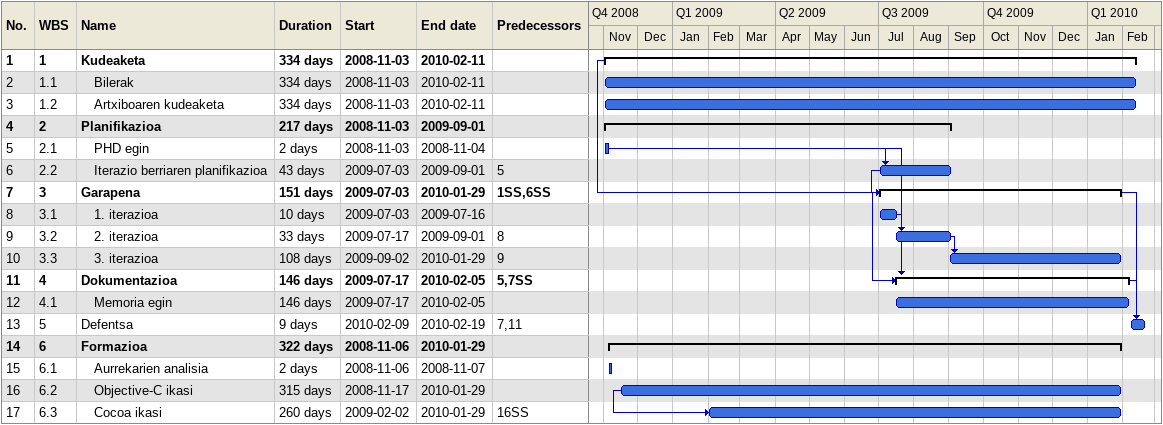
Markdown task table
| ID | WBS | Task | Duration | Start | Finish | Predecessors |
|---|---|---|---|---|---|---|
| 1 | 1 | **Kudeaketa** | 334d | 2008-11-03 | 2010-02-11 |  |
| 2 | 1.1 | Bilerak | 334d | 2008-11-03 | 2010-02-11 |  |
| 3 | 1.2 | Artxiboaren kudeaketa | 334d | 2008-11-03 | 2010-02-11 |  |
| 4 | 2 | **Planifikazioa** | 217d | 2008-11-03 | 2009-09-01 |  |
| 5 | 2.1 | PHD egin | 2d | 2008-11-03 | 2008-11-04 |  |
| 6 | 2.2 | Iterazio berriaren planifikazioa | 43d | 2009-07-03 | 2009-09-01 | 5 |
| 7 | 3 | **Garapena** | 151d | 2009-07-03 | 2010-01-29 | 1SS, 6SS |
| 8 | 3.1 | 1. iterazioa | 10d | 2009-07-03 | 2009-07-16 |  |
| 9 | 3.2 | 2. iterazioa | 33d | 2009-07-17 | 2009-09-01 | 8 |
| 10 | 3.3 | 3. iterazioa | 108d | 2009-09-02 | 2010-01-29 | 9 |
| 11 | 4 | **Dokumentazioa** | 146d | 2009-07-17 | 2010-02-05 | 5, 7SS |
| 12 | 4.1 | Memoria egin | 146d | 2009-07-17 | 2010-02-05 |  |
| 13 | 5 | Defentsa | 9d | 2010-02-09 | 2010-02-19 | 7, 11 |
| 14 | 6 | **Formazioa** | 322d | 2008-11-06 | 2010-01-29 |  |
| 15 | 6.1 | Aurrekarien analisia | 2d | 2008-11-06 | 2008-11-07 |  |
| 16 | 6.2 | Objective-C ikasi | 315d | 2008-11-17 | 2010-01-29 |  |
| 17 | 6.3 | Cocoa ikasi | 260d | 2009-02-02 | 2010-01-29 | 16SS |
